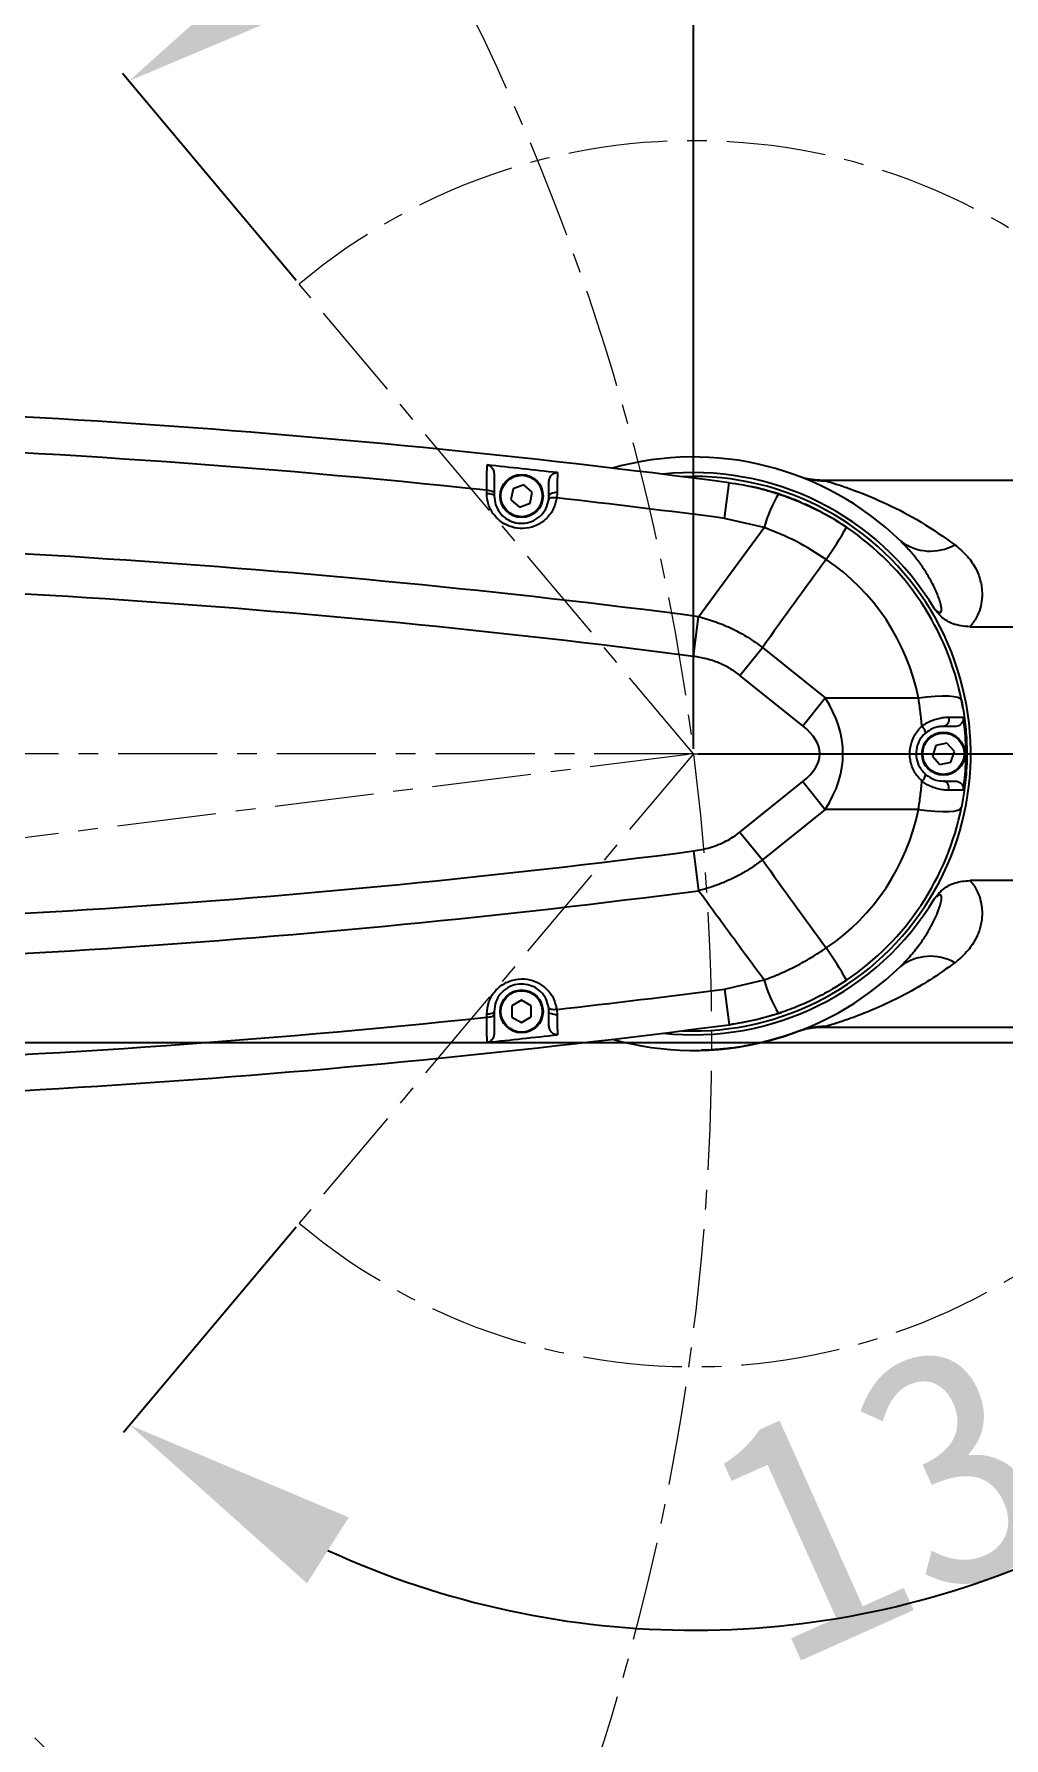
# Model space of a CAD drawing. Header units: inches. Extents: x 205 to 4949, y 179 to 2281.
# Drawn here: x 1333.6 to 1457.8, y 1562 to 1780.2 of the extents above; entities that cross this region are included whole.
import ezdxf

# ---------------------------------------------------------------- set-up
doc = ezdxf.new("R2010")
doc.units = ezdxf.units.IN
doc.header["$MEASUREMENT"] = 0
doc.linetypes.add('CENTERX2', pattern=[20.32, 12.7, -2.54, 2.54, -2.54])
doc.linetypes.add('SLD-实线', pattern=[0, 0])
for name, color, linetype in [('C1角度', 7, 'Continuous'), ('C3弧长', 7, 'Continuous'), ('C7线性', 7, 'Continuous'), ('SLD-0', 7, 'SLD-实线')]:
    doc.layers.add(name, color=color, linetype=linetype)
doc.styles.get("Standard").update_dxf_attribs({"font": ''})
doc.styles.get('Standard').set_extended_font_data('SimSun')
doc.dimstyles.new('ISO-25', dxfattribs={"dimtxt": 2.5, "dimasz": 2.5, "dimexe": 1.25, "dimexo": 0.625, "dimtad": 1, "dimtxsty": 'Standard', "dimcen": 2.5, "dimadec": 0, "dimazin": 0, "dimtfac": 1, "dimtmove": 0, "dimatfit": 3, "dimfxl": 1, "dimarcsym": 0})

# ---------------------------------------------------------------- blocks, each defined once
blk = doc.blocks.new('*D14')
at = {"layer": 'C1角度', "color": 0, "lineweight": -2}
blk.add_arc((1122.5, 1651), 164.44, 312.6041, 356.6698, dxfattribs=at)
at = {"layer": 'C1角度', "color": 0}
for points in [[(1291.66, 1641.62), (1281.67, 1641.28), (1285.67, 1671.43)], [(1230.78, 1533.94), (1236.85, 1525.99), (1209.97, 1511.75)]]:
    blk.add_solid(points, dxfattribs=at)
at = {"layer": 'Defpoints', "color": 0}
for p in [(1418.01, 1688), (1122.5, 1651), (1122.5, 1651), (1255.2, 1553.89), (1280.92, 1398.82)]:
    blk.add_point(p, dxfattribs=at)
at = {"layer": 'C1角度', "color": 0, "insert": (1231.31, 1568.14), "char_height": 2.5, "attachment_point": 1, "rotation": 64.6369}
blk.add_mtext('\\fSimSun|b1|i0|c134|p2;\\H12x;65%%d', dxfattribs=at)
blk = doc.blocks.new('*D15')
at = {"layer": 'C7线性', "color": 0, "lineweight": -2}
for p, q in [((1811.52, 1718), (1811.52, 1748)), ((1418.63, 1688), (1812.77, 1688)), ((1811.52, 1651), (1811.52, 1688)), ((1123.12, 1651), (1812.77, 1651)), ((1811.52, 1621), (1811.52, 1591))]:
    blk.add_line(p, q, dxfattribs=at)
at = {"layer": 'C7线性', "color": 0}
for points in [[(1806.52, 1718), (1816.52, 1718), (1811.52, 1688)], [(1816.52, 1621), (1806.52, 1621), (1811.52, 1651)]]:
    blk.add_solid(points, dxfattribs=at)
at = {"layer": 'Defpoints', "color": 0}
for p in [(1418.01, 1688), (1811.52, 1688), (1122.5, 1651)]:
    blk.add_point(p, dxfattribs=at)
at = {"layer": 'C7线性', "color": 0, "insert": (1780.9, 1669.5), "char_height": 2.5, "attachment_point": 2, "rotation": 90}
blk.add_mtext('\\fSimSun|b1|i0|c134|p2;\\H12x;37', dxfattribs=at)
blk = doc.blocks.new('*D16')
at = {"layer": 'C7线性', "color": 0, "lineweight": -2}
for p, q in [((1122.5, 1651.63), (1122.5, 1980.45)), ((1152.5, 1979.2), (1388.01, 1979.2)), ((1418.01, 1688.63), (1418.01, 1980.45))]:
    blk.add_line(p, q, dxfattribs=at)
at = {"layer": 'C7线性', "color": 0}
for points in [[(1152.5, 1984.2), (1152.5, 1974.2), (1122.5, 1979.2)], [(1388.01, 1974.2), (1388.01, 1984.2), (1418.01, 1979.2)]]:
    blk.add_solid(points, dxfattribs=at)
at = {"layer": 'Defpoints', "color": 0}
for p in [(1418.01, 1979.2), (1418.01, 1688), (1122.5, 1651)]:
    blk.add_point(p, dxfattribs=at)
at = {"layer": 'C7线性', "color": 0, "insert": (1270.25, 2009.83), "char_height": 2.5, "attachment_point": 2}
blk.add_mtext('\\fSimSun|b1|i0|c134|p2;\\H12x;295.5', dxfattribs=at)
blk = doc.blocks.new('*D18')
at = {"layer": 'C7线性', "color": 0, "lineweight": -2}
for p, q in [((1123.12, 1651), (1812.77, 1651)), ((1811.52, 1385.99), (1811.52, 1621)), ((1123.12, 1355.99), (1812.77, 1355.99))]:
    blk.add_line(p, q, dxfattribs=at)
at = {"layer": 'C7线性', "color": 0}
for points in [[(1816.52, 1621), (1806.52, 1621), (1811.52, 1651)], [(1806.52, 1385.99), (1816.52, 1385.99), (1811.52, 1355.99)]]:
    blk.add_solid(points, dxfattribs=at)
at = {"layer": 'Defpoints', "color": 0}
for p in [(1122.5, 1651), (1811.52, 1651), (1122.5, 1355.99)]:
    blk.add_point(p, dxfattribs=at)
at = {"layer": 'C7线性', "color": 0, "insert": (1780.9, 1503.5), "char_height": 2.5, "attachment_point": 2, "rotation": 90}
blk.add_mtext('\\fSimSun|b1|i0|c134|p2;\\H12x;295', dxfattribs=at)
blk = doc.blocks.new('*D19')
at = {"layer": 'C7线性', "color": 0, "lineweight": -2}
for p, q in [((1418.01, 1688.63), (1418.01, 1980.45)), ((1448.01, 1979.2), (1466.51, 1979.2)), ((1496.51, 1708.63), (1496.51, 1980.45))]:
    blk.add_line(p, q, dxfattribs=at)
at = {"layer": 'C7线性', "color": 0}
for points in [[(1448.01, 1984.2), (1448.01, 1974.2), (1418.01, 1979.2)], [(1466.51, 1974.2), (1466.51, 1984.2), (1496.51, 1979.2)]]:
    blk.add_solid(points, dxfattribs=at)
at = {"layer": 'Defpoints', "color": 0}
for p in [(1496.51, 1979.2), (1496.51, 1708), (1418.01, 1688)]:
    blk.add_point(p, dxfattribs=at)
at = {"layer": 'C7线性', "color": 0, "insert": (1457.26, 2009.83), "char_height": 2.5, "attachment_point": 2}
blk.add_mtext('\\fSimSun|b1|i0|c134|p2;\\H12x;78.5', dxfattribs=at)
blk = doc.blocks.new('*D30')
at = {"layer": 'C1角度', "color": 0, "lineweight": -2}
blk.add_line((1367.15, 1748.62), (1344.93, 1775.1), dxfattribs=at)
blk.add_arc((1418.01, 1688), 112.44, 15.3321, 114.6679, dxfattribs=at)
at = {"layer": 'C1角度', "color": 0}
for points in [[(1368.41, 1794.41), (1373.75, 1785.96), (1345.73, 1774.14)], [(1521.5, 1717.07), (1531.41, 1718.4), (1530.45, 1688)]]:
    blk.add_solid(points, dxfattribs=at)
at = {"layer": 'Defpoints', "color": 0}
for p in [(1499.8, 1765.17), (1367.55, 1748.14), (1418.01, 1688), (1418.01, 1688), (1576.35, 1688)]:
    blk.add_point(p, dxfattribs=at)
at = {"layer": 'C1角度', "color": 0, "insert": (1443.34, 1833.72), "char_height": 2.5, "attachment_point": 1, "rotation": 335.4508}
blk.add_mtext('\\fSimSun|b1|i0|c134|p2;\\H12x;130%%D', dxfattribs=at)
blk = doc.blocks.new('*D31')
at = {"layer": 'C1角度', "color": 0, "lineweight": -2}
blk.add_line((1367.15, 1627.39), (1345.06, 1601.07), dxfattribs=at)
blk.add_arc((1418.01, 1688), 112.24, 245.3603, 344.6397, dxfattribs=at)
at = {"layer": 'C1角度', "color": 0}
for points in [[(1531.2, 1657.6), (1521.28, 1658.94), (1530.25, 1688)], [(1373.89, 1590.21), (1368.54, 1581.76), (1345.86, 1602.02)]]:
    blk.add_solid(points, dxfattribs=at)
at = {"layer": 'Defpoints', "color": 0}
for p in [(1418.01, 1688), (1418.01, 1688), (1576.35, 1688), (1367.55, 1627.87), (1499.65, 1610.98)]:
    blk.add_point(p, dxfattribs=at)
at = {"layer": 'C1角度', "color": 0, "insert": (1417.11, 1598.19), "char_height": 2.5, "attachment_point": 1, "rotation": 24.1045}
blk.add_mtext('\\fSimSun|b1|i0|c134|p2;\\H12x;130%%D', dxfattribs=at)

msp = doc.modelspace()

# ---------------------------------------------------------------- linework, layer by layer
at = {"linetype": 'CENTERX2', "lineweight": 18}
for p, q in [((1418.0097, 1688.0041), (1367.5489, 1748.1408)), ((1122.4984, 1651.0027), (1418.0097, 1688.0041)), ((1418.0097, 1688.0041), (1122.4984, 1688.0041)), ((1418.0097, 1688.0041), (1367.5489, 1627.8673)), ((1418.0097, 1688.0041), (1469.0116, 1688.0041)), ((1418.0097, 1688.0041), (1576.3529, 1688.0041))]:
    msp.add_line(p, q, dxfattribs=at)
at = {"linetype": 'Continuous', "lineweight": 25}
for p, q in [((1419.042, 1725.9915), (1419.0832, 1725.9902)), ((1394.9227, 1721.9432), (1394.6535, 1720.5336)), ((1396.278, 1722.4149), (1394.9227, 1721.9432)), ((1397.3642, 1721.477), (1396.278, 1722.4149)), ((1418.0097, 1723.5054), (1416.5897, 1723.477)), ((1469.0116, 1723.0054), (1434.5596, 1723.0054)), ((1394.6535, 1720.5336), (1395.7397, 1719.5957)), ((1395.7397, 1719.5957), (1397.095, 1720.0674)), ((1397.095, 1720.0674), (1397.3642, 1721.477)), ((1453.4188, 1704.2528), (1469.0116, 1704.2528)), ((1452.5192, 1693.8512), (1452.3353, 1694.8484)), ((1449.0517, 1689.0715), (1448.6069, 1687.7071)), ((1450.4557, 1689.3684), (1449.0517, 1689.0715)), ((1451.4149, 1688.301), (1450.4557, 1689.3684)), ((1448.6069, 1687.7071), (1449.5661, 1686.6397)), ((1449.5661, 1686.6397), (1450.9701, 1686.9367)), ((1450.9701, 1686.9367), (1451.4149, 1688.301)), ((1469.0116, 1671.7554), (1453.4188, 1671.7554)), ((1396.0045, 1656.4379), (1394.7639, 1655.7166)), ((1397.2495, 1655.7241), (1396.0045, 1656.4379)), ((1394.7639, 1655.7166), (1394.7682, 1654.2815)), ((1394.7682, 1654.2815), (1396.0132, 1653.5678)), ((1396.0132, 1653.5678), (1397.2538, 1654.289)), ((1397.2538, 1654.289), (1397.2495, 1655.7241)), ((1433.0759, 1652.8917), (1433.055, 1652.8882)), ((1434.5596, 1653.0027), (1469.0116, 1653.0027))]:
    msp.add_line(p, q, dxfattribs=at)
at = {"linetype": 'Continuous', "lineweight": 25, "flags": 128}
for points in [[(1435.7973, 1657.8595), (1436.0662, 1658.0198), (1437.5874, 1658.9902)], [(1422.5656, 1653.3005), (1426.1053, 1653.9519), (1429.2664, 1654.8623)]]:
    msp.add_lwpolyline(points, dxfattribs=at)
at = {"linetype": 'Continuous', "lineweight": 25}
for centre, radius in [((1396.0088, 1721.0053), 2.7501), ((1396.0088, 1721.0053), 2.6501), ((1450.0109, 1688.0041), 2.7501), ((1450.0109, 1688.0041), 2.6501), ((1396.0088, 1655.0028), 2.7501), ((1396.0088, 1655.0028), 2.6501)]:
    msp.add_circle(centre, radius, dxfattribs=at)
at = {"color": 3, "linetype": 'CENTERX2', "lineweight": 18}
for centre, radius, start, end in [((1122.4984, 1651.0027), 297.8187, 302.136948, 192.136948), ((1418.0097, 1688.0041), 78.503, 230, 130), ((1122.4984, 1355.9914), 295.0112, 315, 175)]:
    msp.add_arc(centre, radius, start, end, dxfattribs=at)
at = {"linetype": 'Continuous', "lineweight": 25}
for centre, radius, start, end in [((1418.0097, 1688.0041), 38.0014, 45.795877, 105.798563), ((1418.0097, 1688.0041), 36.0014, 31.010893, 96.261051), ((1418.0097, 1688.0041), 35.5014, 267.707735, 90), ((1418.0097, 1688.0041), 35.0013, 66.795433, 77.858016), ((1434.831, 1732.7012), 9.7565, 258.030153, 270.529034), ((1418.0097, 1688.0041), 35.0013, 55.989612, 66.16522), ((1448.3534, 1720.2911), 6.3455, 232.664432, 299.49316), ((1418.0097, 1688.0041), 36.0014, 263.738949, 328.989107), ((1418.0097, 1688.0041), 38.0014, 254.201437, 314.204123), ((1448.3534, 1655.7171), 6.3455, 60.50684, 127.335568), ((1434.831, 1643.3069), 9.7565, 89.470966, 101.969847)]:
    msp.add_arc(centre, radius, start, end, dxfattribs=at)
for points, knots in [([(1432.8075, 1723.1568), (1432.5584, 1723.1974), (1432.261, 1723.2458), (1431.7875, 1723.4212), (1431.7105, 1723.4498)], [0, 0, 0, 0, 0.83749948, 1, 1, 1, 1]), ([(1433.0808, 1723.1155), (1433.0679, 1723.1178), (1433.0254, 1723.1255), (1432.8971, 1723.1439), (1432.8075, 1723.1568)], [0, 0, 0, 0, 0.30157714, 1, 1, 1, 1]), ([(1434.5596, 1723.0059), (1434.3697, 1723.0085), (1434.0527, 1723.0128), (1433.6903, 1723.0411), (1433.4933, 1723.061), (1433.4215, 1723.069), (1433.3821, 1723.0736), (1433.3447, 1723.0781), (1433.2997, 1723.084), (1433.2656, 1723.0858), (1433.1077, 1723.1132), (1433.0514, 1723.123)], [0, 0, 0, 0, 0.24167667, 0.40345822, 0.46422297, 0.49553149, 0.52257134, 0.5627663, 0.64380304, 0.87312493, 1, 1, 1, 1]), ([(1434.5596, 1723.0042), (1434.5618, 1723.0041), (1434.5656, 1723.0038), (1434.6444, 1722.9958), (1434.7285, 1722.9851), (1434.8281, 1722.9692), (1434.8901, 1722.9531), (1434.9211, 1722.9451)], [0, 0, 0, 0, 0.23611592, 0.40380012, 0.57191365, 0.78592611, 1, 1, 1, 1]), ([(1434.9211, 1722.9451), (1435.0999, 1722.8924), (1435.2994, 1722.8337), (1435.977, 1722.6264), (1436.9617, 1722.3129), (1439.3541, 1721.4787), (1442.7624, 1720.0488), (1447.1601, 1717.7904), (1450.0395, 1715.7745), (1451.4774, 1714.7679)], [0, 0, 0, 0, 0.077326527, 0.086294338, 0.194935083, 0.303884571, 0.535395552, 0.768004524, 1, 1, 1, 1]), ([(1448.8654, 1706.552), (1448.9883, 1706.439), (1449.1729, 1706.2692), (1449.4163, 1706.1159), (1449.5497, 1706.0805), (1449.6224, 1706.0856), (1449.6736, 1706.1102), (1449.7185, 1706.158), (1449.7672, 1706.2685), (1449.7905, 1706.6503), (1449.5872, 1707.5312), (1449.1035, 1708.8208), (1448.3768, 1710.2685), (1447.5483, 1711.6274), (1446.6334, 1712.8976), (1445.6249, 1714.114), (1444.8789, 1714.8679), (1444.5049, 1715.2458)], [0, 0, 0, 0, 0.04203353, 0.06313774, 0.07157376, 0.07649875, 0.08146171, 0.08585267, 0.09324857, 0.11222036, 0.1825851, 0.32191917, 0.46349988, 0.59582037, 0.72889608, 0.86411858, 1, 1, 1, 1]), ([(1451.4774, 1714.7679), (1451.9869, 1714.3417), (1453.0204, 1713.4771), (1454.1073, 1711.9375), (1454.8, 1710.2461), (1454.9946, 1708.8408), (1454.9122, 1707.2336), (1454.5469, 1705.7353), (1453.7207, 1704.6495), (1453.4188, 1704.2528)], [0, 0, 0, 0, 0.167692513, 0.340169523, 0.489707067, 0.645065931, 0.69948414, 0.890182768, 1, 1, 1, 1]), ([(1453.4188, 1704.2528), (1452.6611, 1704.321), (1451.3626, 1704.438), (1449.9792, 1705.2897), (1449.3107, 1706.0036), (1449.0117, 1706.369), (1448.893, 1706.5173), (1448.8695, 1706.5468), (1448.8654, 1706.552)], [0, 0, 0, 0, 0.42523521, 0.72877314, 0.89241247, 0.9786248, 0.99622282, 1, 1, 1, 1]), ([(1448.8654, 1669.4561), (1448.8695, 1669.4613), (1449.2325, 1669.9171), (1449.971, 1670.7751), (1451.5782, 1671.6092), (1452.7672, 1671.7036), (1453.4188, 1671.7554)], [0, 0, 0, 0, 0.0037759, 0.3300231, 0.63284558, 1, 1, 1, 1]), ([(1453.4188, 1671.7554), (1453.5779, 1671.5643), (1453.8988, 1671.179), (1454.3555, 1670.396), (1454.7455, 1669.4047), (1454.9396, 1668.3644), (1454.9767, 1667.4611), (1454.9228, 1666.7002), (1454.7857, 1665.9511), (1454.5857, 1665.2808), (1454.3484, 1664.6907), (1454.0375, 1664.0631), (1453.5964, 1663.3579), (1452.9859, 1662.597), (1452.2845, 1661.8834), (1451.747, 1661.4551), (1451.4774, 1661.2403)], [0, 0, 0, 0, 0.05445994, 0.10985932, 0.20389701, 0.30095047, 0.36427912, 0.42818678, 0.49375703, 0.55983256, 0.60986664, 0.66008467, 0.7434065, 0.82742852, 0.91342285, 1, 1, 1, 1]), ([(1444.5049, 1660.7623), (1444.9652, 1661.2316), (1445.8891, 1662.1738), (1446.9975, 1663.5872), (1447.8975, 1664.9306), (1448.6128, 1666.1867), (1449.2382, 1667.5137), (1449.6408, 1668.67), (1449.8015, 1669.4597), (1449.7544, 1669.7818), (1449.7034, 1669.8704), (1449.6563, 1669.9098), (1449.594, 1669.9277), (1449.5045, 1669.9206), (1449.2829, 1669.8274), (1449.0727, 1669.6488), (1448.9077, 1669.4955), (1448.8654, 1669.4561)], [0, 0, 0, 0, 0.16801547, 0.33728414, 0.45925501, 0.58182429, 0.70684861, 0.8332695, 0.89456709, 0.90995453, 0.91531993, 0.92074046, 0.92543419, 0.93163132, 0.94320905, 0.98542346, 1, 1, 1, 1]), ([(1451.4774, 1661.2403), (1450.426, 1660.4862), (1448.3167, 1658.9734), (1445.0565, 1657.1141), (1441.7974, 1655.5315), (1439.383, 1654.5599), (1437.8401, 1654.0016), (1437.0156, 1653.7183), (1436.2603, 1653.4714), (1435.6571, 1653.283), (1435.198, 1653.1445), (1435.0137, 1653.0903), (1434.9211, 1653.0631)], [0, 0, 0, 0, 0.17115069, 0.34338269, 0.51894728, 0.69597889, 0.74986849, 0.80390315, 0.85859252, 0.91365167, 0.95662342, 1, 1, 1, 1]), ([(1431.7105, 1652.5584), (1431.1034, 1652.3334), (1429.885, 1651.882), (1427.6684, 1651.2147), (1426.1923, 1650.9084), (1425.5607, 1650.7774)], [0, 0, 0, 0, 0.36233925, 0.72717194, 1, 1, 1, 1]), ([(1431.7105, 1652.5584), (1431.8994, 1652.6244), (1432.2831, 1652.7584), (1432.6173, 1652.8233), (1432.7665, 1652.8453), (1432.8075, 1652.8513)], [0, 0, 0, 0, 0.41269067, 0.83861426, 1, 1, 1, 1]), ([(1432.8075, 1652.8513), (1432.8675, 1652.8597), (1432.9879, 1652.8765), (1433.0943, 1652.8947), (1433.1481, 1652.9043), (1433.1439, 1652.9036), (1433.1428, 1652.9034)], [0, 0, 0, 0, 0.292913455, 0.587893093, 0.889209337, 1, 1, 1, 1]), ([(1433.0553, 1652.8864), (1433.1094, 1652.8955), (1433.3062, 1652.9286), (1433.2788, 1652.9221), (1433.4043, 1652.9372), (1433.4814, 1652.9459), (1433.7332, 1652.9713), (1434.085, 1653.0022), (1434.392, 1652.9937), (1434.5112, 1652.9904)], [0, 0, 0, 0, 0.12740249, 0.46398979, 0.51071273, 0.54388046, 0.60088895, 0.84504328, 1, 1, 1, 1]), ([(1434.9211, 1653.0631), (1434.875, 1653.0518), (1434.7829, 1653.0294), (1434.6356, 1653.0109), (1434.5374, 1653.0018), (1434.5558, 1653.0036), (1434.5596, 1653.0039)], [0, 0, 0, 0, 0.30623926, 0.6126097, 0.91968924, 1, 1, 1, 1]), ([(1425.2774, 1650.715), (1425.158, 1650.6882), (1424.2309, 1650.4802), (1422.5798, 1650.2673), (1420.6612, 1650.0822), (1419.4588, 1650.0275), (1418.9337, 1650.0133), (1419.0676, 1650.0175), (1419.0832, 1650.0179)], [0, 0, 0, 0, 0.035812777, 0.27815853, 0.511133633, 0.740578721, 0.969778392, 1, 1, 1, 1])]:
    msp.add_open_spline(points, degree=3, knots=knots, dxfattribs=at)
at = {"linetype": 'Continuous', "lineweight": 0}
msp.add_point((1418.0097, 1688.0041), dxfattribs=at)
at = {"layer": 'C3弧长', "color": 1}
msp.add_arc((1122.4984, 1355.9914), 592.83, 315, 175, dxfattribs=at)
at = {"layer": 'SLD-0', "linetype": 'Continuous', "lineweight": 25}
for p, q in [((1391.5446, 1721.3455), (1391.5446, 1721.7421)), ((1399.509, 1721.0053), (1399.509, 1722.6839)), ((1421.966, 1718.1408), (1422.5656, 1722.7076)), ((1392.5087, 1721.4019), (1392.5087, 1721.0053)), ((1399.4795, 1720.5519), (1399.509, 1721.0053)), ((1400.5584, 1721.4418), (1400.5095, 1720.7622)), ((1427.0581, 1716.9831), (1421.966, 1718.1408)), ((1418.6743, 1705.5518), (1427.0581, 1716.9831)), ((1418.0135, 1700.464), (1418.6743, 1705.5518)), ((1423.9683, 1698.0358), (1426.8382, 1701.6067)), ((1426.8382, 1701.6067), (1434.8772, 1695.146)), ((1432.0073, 1691.575), (1423.9683, 1698.0358)), ((1432.0073, 1691.575), (1434.8772, 1695.146)), ((1434.8772, 1695.146), (1446.8095, 1695.146)), ((1423.9683, 1677.9724), (1432.0073, 1684.4331)), ((1432.0073, 1684.4331), (1434.8772, 1680.8621)), ((1434.8772, 1680.8621), (1426.8382, 1674.4014)), ((1446.8095, 1680.8621), (1434.8772, 1680.8621)), ((1423.9683, 1677.9724), (1426.8382, 1674.4014)), ((1418.0135, 1675.5441), (1418.6743, 1670.4563)), ((1421.966, 1657.8674), (1427.0581, 1659.025)), ((1421.966, 1657.8674), (1422.5656, 1653.3005)), ((1391.5446, 1654.2661), (1391.5446, 1654.6627)), ((1392.5087, 1655.0028), (1392.5087, 1654.6062)), ((1399.509, 1655.0028), (1399.4795, 1655.4563)), ((1400.5095, 1655.246), (1400.5584, 1654.5663))]:
    msp.add_line(p, q, dxfattribs=at)
at = {"layer": 'SLD-0', "linetype": 'Continuous', "lineweight": 25, "flags": 128}
for points in [[(1391.5446, 1721.7421), (1391.7345, 1721.7335), (1391.9161, 1721.7128), (1392.0828, 1721.6806), (1392.2284, 1721.6382), (1392.3476, 1721.5872), (1392.436, 1721.5293), (1392.4904, 1721.4668), (1392.5087, 1721.4019)], [(1391.5446, 1721.3455), (1391.7345, 1721.3369), (1391.9161, 1721.3162), (1392.0828, 1721.284), (1392.2284, 1721.2416), (1392.3476, 1721.1906), (1392.436, 1721.1327), (1392.4904, 1721.0702), (1392.5087, 1721.0053)], [(1400.5095, 1720.7622), (1400.316, 1720.7805), (1400.1284, 1720.7851), (1399.9539, 1720.776), (1399.7991, 1720.7533), (1399.6699, 1720.718), (1399.5713, 1720.6714), (1399.507, 1720.6153), (1399.4795, 1720.5519)], [(1400.5584, 1721.4418), (1400.3565, 1721.4373), (1400.1608, 1721.415), (1399.9793, 1721.376), (1399.8196, 1721.3219), (1399.6879, 1721.2548), (1399.5899, 1721.1775), (1399.5294, 1721.0932), (1399.509, 1721.0053)], [(1446.8095, 1695.146), (1447.9097, 1695.29), (1448.9423, 1695.3838), (1449.8785, 1695.4246), (1450.6923, 1695.4115), (1451.3611, 1695.3448), (1451.8664, 1695.2263), (1452.1942, 1695.0593), (1452.3353, 1694.8484)], [(1450.713, 1692.6806), (1450.7236, 1692.463), (1450.7002, 1692.2474), (1450.6441, 1692.044), (1450.5579, 1691.8625), (1450.4457, 1691.7115), (1450.3128, 1691.5982), (1450.1655, 1691.528), (1450.0109, 1691.5042)], [(1450.713, 1683.3276), (1450.7236, 1683.5452), (1450.7002, 1683.7608), (1450.6441, 1683.9642), (1450.5579, 1684.1457), (1450.4457, 1684.2967), (1450.3128, 1684.41), (1450.1655, 1684.4802), (1450.0109, 1684.5039)], [(1446.8095, 1680.8621), (1447.9097, 1680.7181), (1448.9423, 1680.6244), (1449.8785, 1680.5835), (1450.6923, 1680.5966), (1451.3611, 1680.6633), (1451.8664, 1680.7819), (1452.1942, 1680.9489), (1452.3353, 1681.1597)], [(1391.5446, 1654.6627), (1391.7345, 1654.6712), (1391.9161, 1654.692), (1392.0828, 1654.7241), (1392.2284, 1654.7665), (1392.3476, 1654.8175), (1392.436, 1654.8754), (1392.4904, 1654.9379), (1392.5087, 1655.0028)], [(1391.5446, 1654.2661), (1391.7345, 1654.2746), (1391.9161, 1654.2954), (1392.0828, 1654.3275), (1392.2284, 1654.3699), (1392.3476, 1654.421), (1392.436, 1654.4788), (1392.4904, 1654.5413), (1392.5087, 1654.6062)], [(1400.5095, 1655.246), (1400.316, 1655.2276), (1400.1284, 1655.223), (1399.9539, 1655.2322), (1399.7991, 1655.2549), (1399.6699, 1655.2902), (1399.5713, 1655.3367), (1399.507, 1655.3928), (1399.4795, 1655.4563)], [(1400.5584, 1654.5663), (1400.3565, 1654.5709), (1400.1608, 1654.5931), (1399.9793, 1654.6321), (1399.8196, 1654.6862), (1399.6879, 1654.7533), (1399.5899, 1654.8306), (1399.5294, 1654.9149), (1399.509, 1655.0028)]]:
    msp.add_lwpolyline(points, dxfattribs=at)
at = {"layer": 'SLD-0', "linetype": 'Continuous', "lineweight": 25}
for centre, radius, start, end in [((1265.0039, 522.5097), 1210.4961, 82.5209933, 89.9806604), ((1265.0039, 522.5097), 1205.89, 83.976548, 88.1460627), ((1265.0039, 522.5097), 1209.1103, 83.561047, 83.9903587), ((1265.0039, 522.5097), 1205.89, 82.5209933, 83.5480556), ((1442.0085, 1713.0292), 15.4644, 147.833289, 165.186379), ((1265.0039, 522.5097), 1192.9808, 82.5990413, 89.9018294), ((1402.5463, 1735.9726), 39.8392, 324.577251, 331.589896), ((1418.0097, 1688.0041), 35.0013, 11.2766, 55.989612), ((1419.349, 1689.6705), 28.0011, 11.2766, 55.989612), ((1265.0039, 522.5097), 1187.8503, 82.5990413, 89.9018294), ((1446.4716, 1690.5441), 1.2442, 4.568579, 51.236436), ((1446.4716, 1685.464), 1.2442, 308.763564, 355.431421), ((1419.349, 1686.3376), 28.0011, 304.010388, 348.7234), ((1418.0097, 1688.0041), 35.0013, 304.010388, 348.7234), ((1265.0039, 2853.4984), 1187.8503, 270.0981706, 277.4009587), ((1265.0039, 2853.4984), 1192.9808, 270.0981706, 277.4009587), ((1402.5463, 1640.0355), 39.8392, 28.410104, 35.422749), ((1442.0085, 1662.9789), 15.4644, 194.813621, 212.166711), ((1265.0039, 2853.4984), 1205.89, 276.4519444, 277.4790067), ((1265.0039, 2853.4984), 1205.89, 271.8539373, 276.023452), ((1265.0039, 2853.4984), 1210.4961, 270.0193396, 277.4790067), ((1265.0039, 2853.4984), 1209.1103, 276.0096413, 276.438953)]:
    msp.add_arc(centre, radius, start, end, dxfattribs=at)
for centre, major_axis, ratio, start_param, end_param in [((1994.1198, 1429.7464), (816.559, 1016.0418), 0.47274837, 1.67034684, 1.68107589), ((1358.0439, 1688.0041), (79.1075, 0), 0.37924524, 6.04282194, 6.52354868), ((1358.0439, 1688.0041), (76.1527, 0), 0.1969802, 6.04282194, 6.52354868), ((1994.1198, 1946.2617), (-816.559, 1016.0418), 0.47274837, 1.46051677, 1.47124581)]:
    msp.add_ellipse(centre, major_axis=major_axis, ratio=ratio, start_param=start_param, end_param=end_param, dxfattribs=at)
for points, knots in [([(1391.5446, 1721.7421), (1391.5554, 1722.467), (1391.574, 1723.7158), (1391.5871, 1724.603), (1391.5927, 1724.9751)], [0, 0, 0, 0, 0.58053221, 1, 1, 1, 1]), ([(1391.5927, 1724.9751), (1391.6895, 1724.9542), (1391.8828, 1724.9124), (1392.1307, 1724.7261), (1392.3527, 1724.4348), (1392.4875, 1724.0637), (1392.5024, 1723.7848), (1392.5087, 1723.6659)], [0, 0, 0, 0, 0.16887897, 0.33715002, 0.51991386, 0.79540466, 1, 1, 1, 1]), ([(1399.509, 1722.6839), (1399.5214, 1722.8529), (1399.5444, 1723.1672), (1399.7308, 1723.5643), (1399.9799, 1723.8309), (1400.2626, 1723.9779), (1400.4761, 1724.0049), (1400.5866, 1723.9941), (1400.599, 1723.9929)], [0, 0, 0, 0, 0.26366632, 0.49019723, 0.67195189, 0.82597221, 0.98052278, 1, 1, 1, 1]), ([(1400.599, 1723.9929), (1400.5957, 1723.7892), (1400.5846, 1723.0906), (1400.5693, 1722.1255), (1400.5584, 1721.4418)], [0, 0, 0, 0, 0.291495866, 1, 1, 1, 1]), ([(1392.5087, 1723.6659), (1392.5087, 1723.5025), (1392.5087, 1722.8519), (1392.5087, 1722.0228), (1392.5087, 1721.4019)], [0, 0, 0, 0, 0.25116735, 1, 1, 1, 1]), ([(1422.5656, 1722.7076), (1423.1008, 1722.6301), (1424.1725, 1722.475), (1425.7678, 1722.1459), (1427.3544, 1721.752), (1428.3963, 1721.4256), (1428.9178, 1721.2622)], [0, 0, 0, 0, 0.248535709, 0.497650442, 0.74852854, 1, 1, 1, 1]), ([(1400.5095, 1720.7622), (1400.3868, 1720.243), (1400.1411, 1719.2041), (1399.1111, 1717.9248), (1397.7467, 1717.0783), (1396.216, 1716.7644), (1394.7332, 1716.9599), (1393.4213, 1717.596), (1392.3815, 1718.6071), (1391.6785, 1719.9024), (1391.5893, 1720.8641), (1391.5446, 1721.3455)], [0, 0, 0, 0, 0.1212047, 0.24255042, 0.35979067, 0.46981351, 0.5740143, 0.6762089, 0.78054136, 0.89014219, 1, 1, 1, 1]), ([(1392.5087, 1721.0053), (1392.5432, 1720.6314), (1392.6118, 1719.8876), (1393.1553, 1718.8809), (1393.9628, 1718.0925), (1394.9851, 1717.5949), (1396.1434, 1717.442), (1397.338, 1717.6891), (1398.3983, 1718.3506), (1399.1948, 1719.3447), (1399.3844, 1720.1486), (1399.4795, 1720.5519)], [0, 0, 0, 0, 0.11162352, 0.22209278, 0.32604839, 0.42680954, 0.52905757, 0.63744975, 0.75426944, 0.87672167, 1, 1, 1, 1]), ([(1428.9178, 1721.2622), (1429.6694, 1720.9994), (1431.1764, 1720.4723), (1433.3751, 1719.4791), (1435.5301, 1718.347), (1436.9005, 1717.4617), (1437.5874, 1717.0179)], [0, 0, 0, 0, 0.24681649, 0.4948623, 0.74676464, 1, 1, 1, 1]), ([(1435.0112, 1712.8816), (1433.7593, 1713.6821), (1431.2328, 1715.2975), (1428.458, 1716.4179), (1427.0581, 1716.9831)], [0, 0, 0, 0, 0.49549352, 1, 1, 1, 1]), ([(1418.6743, 1705.5518), (1419.4104, 1705.3435), (1420.8899, 1704.9247), (1422.9975, 1704.0274), (1425.0091, 1702.945), (1426.2261, 1702.0545), (1426.8382, 1701.6067)], [0, 0, 0, 0, 0.251313703, 0.505122987, 0.751133398, 1, 1, 1, 1]), ([(1423.9683, 1698.0358), (1423.5461, 1698.3466), (1422.6925, 1698.975), (1421.2337, 1699.6723), (1419.6666, 1700.1955), (1418.5677, 1700.374), (1418.0135, 1700.464)], [0, 0, 0, 0, 0.24116857, 0.48761113, 0.74159172, 1, 1, 1, 1]), ([(1447.2506, 1691.5143), (1447.2245, 1691.8193), (1447.1724, 1692.4297), (1447.07, 1693.3402), (1446.9515, 1694.2472), (1446.8568, 1694.8463), (1446.8095, 1695.146)], [0, 0, 0, 0, 0.249281027, 0.498849839, 0.74928188, 1, 1, 1, 1]), ([(1452.3353, 1694.8484), (1452.4937, 1693.9504), (1452.812, 1692.1448), (1453.0484, 1688.9396), (1453.0052, 1685.2301), (1452.5603, 1682.5271), (1452.3353, 1681.1597)], [0, 0, 0, 0, 0.19971503, 0.40152127, 0.69723046, 1, 1, 1, 1]), ([(1447.2506, 1684.4939), (1446.9056, 1684.8716), (1446.2117, 1685.6313), (1445.7062, 1687.1324), (1445.6744, 1688.6772), (1446.1158, 1690.1202), (1446.7374, 1691.0296), (1447.1697, 1691.4379), (1447.2506, 1691.5143)], [0, 0, 0, 0, 0.19580136, 0.39384474, 0.58496864, 0.76984108, 0.95697133, 1, 1, 1, 1]), ([(1447.2506, 1691.5143), (1447.4591, 1691.6621), (1447.8821, 1691.9619), (1448.5614, 1692.28), (1449.247, 1692.5067), (1449.835, 1692.6219), (1450.3254, 1692.6736), (1450.5835, 1692.6782), (1450.713, 1692.6806)], [0, 0, 0, 0, 0.18327781, 0.37175752, 0.55831038, 0.74928082, 0.8741422, 1, 1, 1, 1]), ([(1450.0109, 1691.5042), (1449.8373, 1691.4966), (1449.4133, 1691.4781), (1448.5907, 1691.2737), (1448.0002, 1690.8501), (1447.7118, 1690.6432)], [0, 0, 0, 0, 0.26179052, 0.63938272, 1, 1, 1, 1]), ([(1451.5293, 1691.5042), (1451.4781, 1691.5042), (1451.3752, 1691.5042), (1451.1013, 1691.5042), (1450.6802, 1691.5042), (1450.2361, 1691.5042), (1450.0109, 1691.5042)], [0, 0, 0, 0, 0.180543648, 0.362744871, 0.676801664, 1, 1, 1, 1]), ([(1450.713, 1692.6806), (1450.9687, 1692.68), (1451.4875, 1692.6788), (1452.0007, 1692.673), (1452.3517, 1692.6656), (1452.4797, 1692.6599), (1452.5441, 1692.657)], [0, 0, 0, 0, 0.294167917, 0.596857796, 0.797134497, 1, 1, 1, 1]), ([(1452.5441, 1692.657), (1452.5506, 1692.5465), (1452.5635, 1692.3254), (1452.4421, 1692.0091), (1452.2301, 1691.7472), (1451.9383, 1691.5665), (1451.69, 1691.5075), (1451.5522, 1691.5047), (1451.5293, 1691.5042)], [0, 0, 0, 0, 0.18927051, 0.37851465, 0.56869399, 0.76220872, 0.96044822, 1, 1, 1, 1]), ([(1452.5441, 1683.3512), (1452.5732, 1683.5429), (1452.6315, 1683.9264), (1452.8252, 1685.463), (1452.9726, 1687.9961), (1452.8272, 1690.5295), (1452.6315, 1692.0817), (1452.5732, 1692.4652), (1452.5441, 1692.657)], [0, 0, 0, 0, 0.06228583, 0.12459712, 0.49746723, 0.87540288, 0.93768885, 1, 1, 1, 1]), ([(1447.7118, 1690.6432), (1447.6489, 1690.5859), (1447.3156, 1690.2818), (1446.8326, 1689.6038), (1446.4849, 1688.5143), (1446.5096, 1687.3431), (1446.9099, 1686.2101), (1447.4439, 1685.6473), (1447.7118, 1685.3649)], [0, 0, 0, 0, 0.04388981, 0.2327334, 0.41624536, 0.60469046, 0.80168005, 1, 1, 1, 1]), ([(1446.8095, 1680.8621), (1446.8566, 1681.1601), (1446.9508, 1681.7565), (1447.0692, 1682.6616), (1447.1719, 1683.5738), (1447.2243, 1684.1871), (1447.2506, 1684.4939)], [0, 0, 0, 0, 0.24928756, 0.49885618, 0.74928262, 1, 1, 1, 1]), ([(1450.713, 1683.3276), (1450.4925, 1683.3343), (1450.0464, 1683.3479), (1449.3011, 1683.4849), (1448.5234, 1683.7365), (1447.9196, 1684.0386), (1447.4976, 1684.3091), (1447.333, 1684.4322), (1447.2506, 1684.4939)], [0, 0, 0, 0, 0.2111803, 0.42742759, 0.63672619, 0.85293597, 0.92630309, 1, 1, 1, 1]), ([(1447.7118, 1685.3649), (1447.8218, 1685.2762), (1448.2525, 1684.9288), (1449.1196, 1684.5603), (1449.7084, 1684.5231), (1450.0109, 1684.5039)], [0, 0, 0, 0, 0.14285689, 0.55965882, 1, 1, 1, 1]), ([(1450.0109, 1684.5039), (1450.23, 1684.5039), (1450.6746, 1684.5039), (1451.0967, 1684.5039), (1451.3746, 1684.5039), (1451.4776, 1684.5039), (1451.5293, 1684.5039)], [0, 0, 0, 0, 0.3140492, 0.63725516, 0.81779705, 1, 1, 1, 1]), ([(1451.5293, 1684.5039), (1451.6473, 1684.4925), (1451.8834, 1684.4697), (1452.1968, 1684.2898), (1452.4275, 1684.0268), (1452.5625, 1683.6988), (1452.5503, 1683.4682), (1452.5441, 1683.3512)], [0, 0, 0, 0, 0.20291681, 0.40596811, 0.60539137, 0.79973788, 1, 1, 1, 1]), ([(1452.5441, 1683.3512), (1452.4806, 1683.3483), (1452.3528, 1683.3426), (1452.0065, 1683.3353), (1451.494, 1683.3294), (1450.9758, 1683.3282), (1450.713, 1683.3276)], [0, 0, 0, 0, 0.200279428, 0.403142226, 0.697315926, 1, 1, 1, 1]), ([(1418.0135, 1675.5441), (1418.7295, 1675.6665), (1419.8132, 1675.8517), (1421.2053, 1676.3421), (1422.2009, 1676.7997), (1423.1321, 1677.3387), (1423.6887, 1677.7605), (1423.9683, 1677.9724)], [0, 0, 0, 0, 0.33397409, 0.50540664, 0.67841835, 0.83844698, 1, 1, 1, 1]), ([(1426.8382, 1674.4014), (1426.4403, 1674.1038), (1425.6425, 1673.507), (1424.362, 1672.7187), (1423.0228, 1672.0111), (1421.6208, 1671.3958), (1420.1708, 1670.8664), (1419.1739, 1670.5932), (1418.6743, 1670.4563)], [0, 0, 0, 0, 0.1631252, 0.32709159, 0.49328994, 0.66032255, 0.82978401, 1, 1, 1, 1]), ([(1427.0581, 1659.025), (1425.6571, 1660.9275), (1422.8553, 1664.7326), (1420.068, 1668.5484), (1418.6743, 1670.4563)], [0, 0, 0, 0, 0.49999851, 1, 1, 1, 1]), ([(1427.0581, 1659.025), (1427.7464, 1659.2917), (1429.126, 1659.8261), (1431.1405, 1660.7965), (1433.117, 1661.8812), (1434.3788, 1662.7108), (1435.0112, 1663.1265)], [0, 0, 0, 0, 0.24720558, 0.49549866, 0.74717069, 1, 1, 1, 1]), ([(1391.5446, 1654.6627), (1391.5982, 1655.1896), (1391.7054, 1656.2443), (1392.5516, 1657.6418), (1393.7809, 1658.6566), (1395.239, 1659.1735), (1396.7221, 1659.1895), (1398.1079, 1658.7491), (1399.2857, 1657.894), (1400.1776, 1656.6937), (1400.3981, 1655.7318), (1400.5095, 1655.246)], [0, 0, 0, 0, 0.1201474, 0.24046568, 0.3560723, 0.46448287, 0.56783075, 0.67017455, 0.77551276, 0.8866112, 1, 1, 1, 1]), ([(1399.4795, 1655.4563), (1399.3931, 1655.8337), (1399.2227, 1656.5785), (1398.5324, 1657.5113), (1397.6178, 1658.1781), (1396.5383, 1658.5232), (1395.38, 1658.5113), (1394.2418, 1658.1063), (1393.286, 1657.3134), (1392.6323, 1656.2271), (1392.55, 1655.412), (1392.5087, 1655.0028)], [0, 0, 0, 0, 0.11534449, 0.22758664, 0.33283588, 0.43395731, 0.53540826, 0.64202712, 0.75686984, 0.87795293, 1, 1, 1, 1]), ([(1437.5874, 1658.9902), (1436.9182, 1658.5574), (1435.5762, 1657.6895), (1433.4424, 1656.562), (1431.227, 1655.5548), (1429.6889, 1655.016), (1428.9178, 1654.7459)], [0, 0, 0, 0, 0.24679064, 0.494836546, 0.746761463, 1, 1, 1, 1]), ([(1391.5927, 1651.033), (1391.5871, 1651.4052), (1391.574, 1652.2923), (1391.5554, 1653.5411), (1391.5446, 1654.2661)], [0, 0, 0, 0, 0.41946779, 1, 1, 1, 1]), ([(1392.5087, 1654.6062), (1392.5087, 1653.9854), (1392.5087, 1653.1563), (1392.5087, 1652.5057), (1392.5087, 1652.3422)], [0, 0, 0, 0, 0.748832648, 1, 1, 1, 1]), ([(1399.509, 1653.3243), (1399.509, 1653.3349), (1399.509, 1653.8182), (1399.509, 1654.4171), (1399.509, 1655.0028)], [0, 0, 0, 0, 0.02208714, 1, 1, 1, 1]), ([(1400.5584, 1654.5663), (1400.5693, 1653.8826), (1400.5846, 1652.9176), (1400.5957, 1652.2189), (1400.599, 1652.0153)], [0, 0, 0, 0, 0.70850413, 1, 1, 1, 1]), ([(1428.9178, 1654.7459), (1428.4024, 1654.5844), (1427.3703, 1654.2609), (1425.7902, 1653.8673), (1424.1889, 1653.5358), (1423.1071, 1653.379), (1422.5656, 1653.3005)], [0, 0, 0, 0, 0.248538406, 0.497653077, 0.748528855, 1, 1, 1, 1]), ([(1392.5087, 1652.3422), (1392.4963, 1652.1733), (1392.4733, 1651.8591), (1392.2867, 1651.4615), (1392.0378, 1651.1966), (1391.7956, 1651.0668), (1391.6455, 1651.0418), (1391.5927, 1651.033)], [0, 0, 0, 0, 0.28989272, 0.5388648, 0.73866707, 0.90801634, 1, 1, 1, 1]), ([(1400.599, 1652.0153), (1400.5052, 1652.0143), (1400.3177, 1652.0124), (1400.0536, 1652.1315), (1399.8047, 1652.3465), (1399.591, 1652.7069), (1399.5143, 1653.0627), (1399.5098, 1653.2826), (1399.509, 1653.3243)], [0, 0, 0, 0, 0.14543664, 0.29063599, 0.44155498, 0.65539202, 0.93463526, 1, 1, 1, 1])]:
    msp.add_open_spline(points, degree=3, knots=knots, dxfattribs=at)

# ---------------------------------------------------------------- dimensions: what is measured, and where the dimension line sits
at = {"layer": 'C1角度'}
for base, line1, line2, text, picture, middle in [((1499.7987, 1765.1681), ((1576.3529, 1688.0041), (1418.0097, 1688.0041)), ((1367.5489, 1748.1408), (1418.0097, 1688.0041)), '\\fSimSun|b1|i0|c134|p2;\\H12x;130%%D', '*D30', (1464.7274, 1790.284)), ((1255.2048, 1553.8892), ((1280.9216, 1398.816), (1122.4984, 1651.0027)), ((1418.0097, 1688.0041), (1122.4984, 1651.0027)), '\\fSimSun|b1|i0|c134|p2;\\H12x;<>', '*D14', (1271.0924, 1580.5624)), ((1499.6499, 1610.9805), ((1367.5489, 1627.8673), (1418.0097, 1688.0041)), ((1576.3529, 1688.0041), (1418.0097, 1688.0041)), '\\fSimSun|b1|i0|c134|p2;\\H12x;130%%D', '*D31', (1463.8487, 1585.5515))]:
    dim = msp.add_angular_dim_2l(base=base, line1=line1, line2=line2, text=text, dimstyle='ISO-25', override={"dimasz": 30, "dimtxsty": 'Standard'}, dxfattribs=at)
    dim.commit()
    dim.dimension.update_dxf_attribs({"geometry": picture, "text_midpoint": middle, "dimtype": 162})
at = {"layer": 'C7线性'}
for base, p1, p2, text, picture, middle in [((1418.0097, 1979.2022), (1122.4984, 1651.0027), (1418.0097, 1688.0041), '\\fSimSun|b1|i0|c134|p2;\\H12x;295.5', '*D16', (1270.2541, 1979.2022)), ((1496.5127, 1979.2022), (1418.0097, 1688.0041), (1496.5127, 1708.0048), '\\fSimSun|b1|i0|c134|p2;\\H12x;78.5', '*D19', (1457.2612, 1979.2022))]:
    dim = msp.add_linear_dim(base=base, p1=p1, p2=p2, text=text, dimstyle='ISO-25', override={"dimasz": 30, "dimtxsty": 'Standard'}, dxfattribs=at)
    dim.commit()
    dim.dimension.update_dxf_attribs({"geometry": picture, "text_midpoint": middle, "dimtype": 160})
for base, p1, p2, text, picture, middle in [((1811.5247, 1688.0041), (1122.4984, 1651.0027), (1418.0097, 1688.0041), '\\fSimSun|b1|i0|c134|p2;\\H12x;37', '*D15', (1811.5247, 1669.5034)), ((1811.5247, 1651.0027), (1122.4984, 1355.9914), (1122.4984, 1651.0027), '\\fSimSun|b1|i0|c134|p2;\\H12x;295', '*D18', (1811.5247, 1503.4971))]:
    dim = msp.add_linear_dim(base=base, p1=p1, p2=p2, angle=90, text=text, dimstyle='ISO-25', override={"dimasz": 30, "dimtxsty": 'Standard'}, dxfattribs=at)
    dim.commit()
    dim.dimension.update_dxf_attribs({"geometry": picture, "text_midpoint": middle, "dimtype": 160})

doc.saveas('drawing.dxf')
